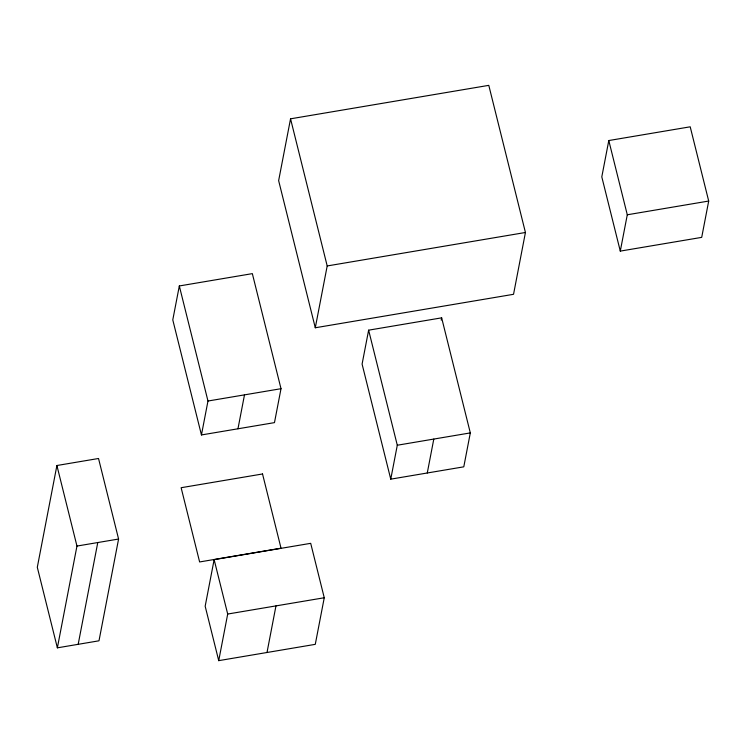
<?xml version="1.0" encoding="UTF-8"?>
<svg xmlns="http://www.w3.org/2000/svg" width="746" height="746" viewBox="0 0 746 746"><rect width="100%" height="100%" fill="white"/><g stroke="black" fill="none" stroke-linecap="round" stroke-linejoin="round"><path stroke-width="1.12" d="M56.901 465.513L37.3 567.286L57.367 647.836L98.994 640.805L118.586 539.032L98.528 458.492L56.901 465.513L76.959 546.063L57.367 647.836M78.181 644.32L97.773 542.547M179.32 285.96L172.783 319.885L201.448 434.946L274.472 422.628L281.009 388.703L252.344 273.633L179.32 285.96L207.975 401.022L201.448 434.946M290.548 118.819L278.64 180.635L315.288 327.764L513.537 294.306L525.436 232.491L488.789 85.352L290.548 118.819L327.196 265.949L315.288 327.764M237.965 428.791L244.492 394.867M214.139 559.631L205.169 606.228L218.727 660.648L315.278 644.348L324.258 597.751L310.7 543.33L214.139 559.631L227.698 614.042L218.727 660.648M267.003 652.498L275.973 605.892M368.627 330.17L362.09 364.095L390.755 479.156L463.788 466.828L470.316 432.904L441.651 317.843L368.627 330.17L397.292 445.231L390.755 479.156M441.222 320.099L441.651 317.843M427.272 472.992L433.799 439.068M608.792 140.546L601.798 176.877L620.29 251.104L701.706 237.368L708.7 201.047L690.209 126.811L608.792 140.546L627.283 214.783L620.29 251.104M627.283 214.783L708.7 201.047M327.196 265.949L525.436 232.491M207.975 401.022L281.009 388.703M397.292 445.231L470.316 432.904M76.959 546.063L118.586 539.032M227.698 614.042L324.258 597.751M262.536 473.971L181.129 487.716L199.62 561.952L281.028 548.207L262.536 473.971"/></g></svg>
